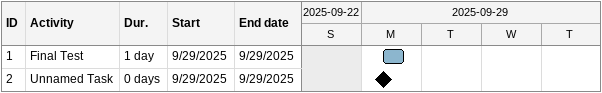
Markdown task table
| ID | Task | Duration | Start | Finish |
|---|---|---|---|---|
| 1 | Final Test | 1d | 2025-09-29 | 2025-09-29 |
| 2 | Unnamed Task | 0d | 2025-09-29 | 2025-09-29 |
